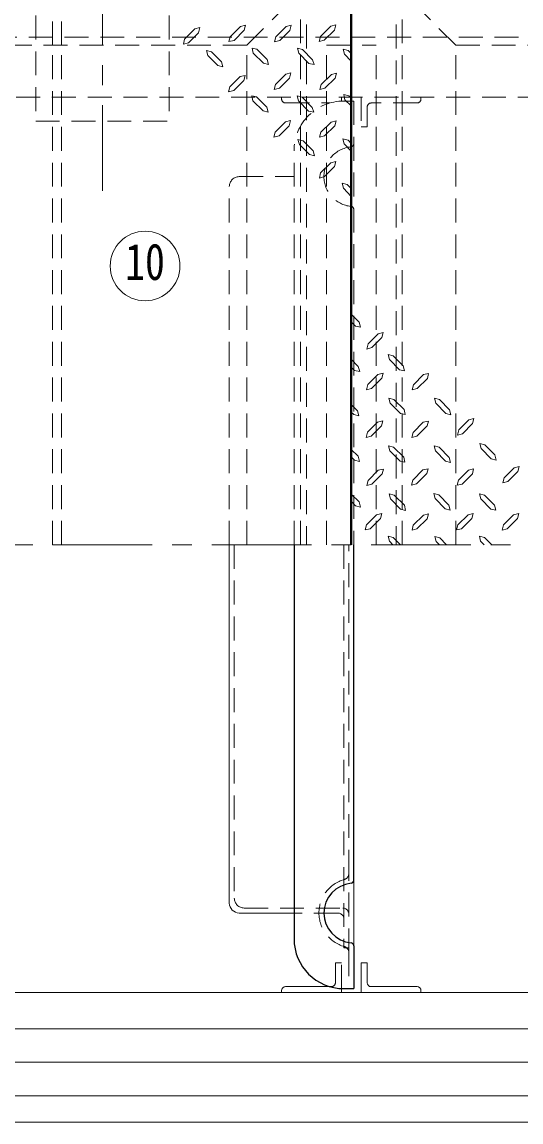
# Model space of a CAD drawing. Units: millimetres at full size, sheet at 1:10; details may follow other scales. Extents: x -2106 to 1944, y -1394 to 1416.
# Drawn here: x -1411 to -1160, y 565 to 1118 of the extents above; entities that cross this region are included whole.
import ezdxf
from ezdxf.enums import TextEntityAlignment as Align

# ---------------------------------------------------------------- set-up
doc = ezdxf.new("R2010")
doc.units = ezdxf.units.MM
doc.header["$LTSCALE"] = 10
doc.linetypes.add('CHAIN1', pattern=[8, 5, -1, 1, -1])
doc.linetypes.add('DASHED1', pattern=[1.8, 1.2, -0.6])
doc.layers.add('0-0_ﾚｲﾔ1', color=4, linetype='Continuous', lineweight=9)
doc.styles.add('ＭＳ ゴシック', font='')
doc.styles.get('ＭＳ ゴシック').set_extended_font_data('MS Gothic')

msp = doc.modelspace()

# ---------------------------------------------------------------- linework, layer by layer
at = {"layer": '0-0_ﾚｲﾔ1', "linetype": 'CHAIN1'}
for p, q in [((-1370.72, 1156.21), (-1370.72, 1033.21)), ((-2035.72, 855.27), (-330.72, 855.27))]:
    msp.add_line(p, q, dxfattribs=at)
at = {"layer": '0-0_ﾚｲﾔ1', "color": 1, "lineweight": 40}
msp.add_line((-1245.72, 855.27), (-1245.72, 1146.27), dxfattribs=at)
at = {"layer": '0-0_ﾚｲﾔ1', "linetype": 'DASHED1'}
for p, q in [((-1395.72, 1106.27), (-1395.72, 1133.27)), ((-1391.22, 1106.27), (-1391.22, 1133.27)), ((-1271.22, 855.27), (-1271.22, 1133.27)), ((-1220.22, 855.27), (-1220.22, 1133.27)), ((-1404.22, 1121.21), (-1404.22, 1068.21)), ((-1337.22, 1121.21), (-1337.22, 1068.21)), ((-765.72, 1110.27), (-1725.72, 1110.27)), ((-1450.04, 1080.27), (-1041.4, 1080.27)), ((-1280.72, 1079.27), (-1280.72, 1080.27)), ((-1250.72, 1080.27), (-1250.72, 1078.24)), ((-1249.47, 1078.27), (-1244.47, 1078.27)), ((-1244.47, 1078.27), (-1244.47, 855.27)), ((-1210.72, 1079.27), (-1210.72, 1080.27)), ((-1278.72, 1077.27), (-1256.47, 1077.27)), ((-1237.72, 1075.27), (-1237.72, 1065.27)), ((-1212.72, 1077.27), (-1235.72, 1077.27)), ((-1404.22, 1068.21), (-1337.22, 1068.21)), ((-1274.47, 855.27), (-1274.47, 1053.27)), ((-1301.97, 1040.27), (-1274.47, 1040.27)), ((-1306.97, 855.27), (-1306.97, 1035.27)), ((-1304.47, 855.27), (-1304.47, 677.77)), ((-1249.47, 855.27), (-1249.47, 652.77)), ((-1246.97, 650.52), (-1246.97, 690.02)), ((-1299.47, 672.77), (-1249.97, 672.77)), ((-1252.47, 670.27), (-1274.47, 670.27)), ((-1246.97, 652.77), (-1249.47, 652.77)), ((-1250.72, 645.27), (-1253.72, 645.27)), ((-1253.72, 635.27), (-1253.72, 645.27)), ((-1250.72, 632.3), (-1250.72, 645.27)), ((-1256.47, 633.27), (-1255.72, 633.27))]:
    msp.add_line(p, q, dxfattribs=at)
at = {"layer": '0-0_ﾚｲﾔ1', "color": 7, "linetype": 'DASHED1', "lineweight": 18}
for p, q in [((-1298.22, 1106.27), (-1268.69, 1135.8)), ((-1268.22, 1134.67), (-1268.22, 855.27)), ((-1223.22, 1134.67), (-1223.22, 855.27)), ((-1193.22, 1106.27), (-1222.75, 1135.8)), ((-1298.22, 1106.27), (-1721.72, 1106.27)), ((-1395.72, 855.27), (-1395.72, 1106.27)), ((-1391.22, 855.27), (-1391.22, 1106.27)), ((-1298.22, 855.27), (-1298.22, 1106.27)), ((-1258.22, 1106.27), (-1233.22, 1106.27)), ((-1258.22, 855.27), (-1258.22, 1106.27)), ((-1233.22, 855.27), (-1233.22, 1106.27)), ((-1193.22, 1106.27), (-769.72, 1106.27)), ((-1193.22, 855.27), (-1193.22, 1106.27)), ((-1246.97, 690.02), (-1246.97, 855.27)), ((-1246.97, 650.52), (-1246.97, 632.27))]:
    msp.add_line(p, q, dxfattribs=at)
at = {"layer": '0-0_ﾚｲﾔ1'}
for p, q in [((-1327.48, 1107.54), (-1322.42, 1112.6)), ((-1304.58, 1108.75), (-1299.52, 1113.81)), ((-1281.68, 1108.67), (-1276.62, 1113.73)), ((-1259.26, 1108.83), (-1254.2, 1113.89)), ((-1329.41, 1109.39), (-1330.06, 1106.9)), ((-1327.48, 1107.54), (-1330.06, 1106.9)), ((-1306.51, 1110.59), (-1307.15, 1108.1)), ((-1304.58, 1108.75), (-1307.15, 1108.1)), ((-1283.61, 1110.51), (-1284.25, 1108.02)), ((-1281.68, 1108.67), (-1284.25, 1108.02)), ((-1261.19, 1110.67), (-1261.83, 1108.18)), ((-1259.26, 1108.83), (-1261.83, 1108.18)), ((-1317.84, 1101.11), (-1318.48, 1103.68)), ((-1315.99, 1103.04), (-1318.48, 1103.68)), ((-1317.84, 1101.11), (-1312.78, 1096.05)), ((-1315.99, 1103.04), (-1310.93, 1097.9)), ((-1294.94, 1102.32), (-1295.58, 1104.89)), ((-1293.09, 1104.25), (-1295.58, 1104.89)), ((-1294.94, 1102.32), (-1289.88, 1097.25)), ((-1293.09, 1104.25), (-1288.03, 1099.1)), ((-1272.04, 1102.24), (-1272.68, 1104.81)), ((-1270.19, 1104.17), (-1272.68, 1104.81)), ((-1272.04, 1102.24), (-1266.97, 1097.17)), ((-1270.19, 1104.17), (-1265.13, 1099.02)), ((-1247.29, 1103.68), (-1249.86, 1104.33)), ((-1249.14, 1101.75), (-1249.86, 1104.33)), ((-1249.14, 1101.75), (-1245.72, 1098.34)), ((-1247.29, 1103.68), (-1245.72, 1102.12)), ((-1310.21, 1095.41), (-1312.78, 1096.05)), ((-1310.93, 1097.9), (-1310.21, 1095.41)), ((-1287.31, 1096.61), (-1289.88, 1097.25)), ((-1288.03, 1099.1), (-1287.31, 1096.61)), ((-1264.4, 1096.53), (-1266.97, 1097.17)), ((-1265.13, 1099.02), (-1264.4, 1096.53)), ((-1281.84, 1084.72), (-1276.78, 1089.78)), ((-1258.94, 1084.64), (-1253.88, 1089.7)), ((-1306.67, 1085.36), (-1307.31, 1082.87)), ((-1304.74, 1083.51), (-1307.31, 1082.87)), ((-1304.74, 1083.51), (-1299.68, 1088.58)), ((-1283.77, 1086.57), (-1284.41, 1084.08)), ((-1281.84, 1084.72), (-1284.41, 1084.08)), ((-1260.87, 1086.49), (-1261.51, 1084)), ((-1258.94, 1084.64), (-1261.51, 1084)), ((-1295.1, 1078.37), (-1295.74, 1080.94)), ((-1293.25, 1080.3), (-1295.74, 1080.94)), ((-1295.1, 1078.37), (-1290.04, 1073.31)), ((-1293.25, 1080.3), (-1288.19, 1075.16)), ((-1272.2, 1078.29), (-1272.84, 1080.86)), ((-1270.35, 1080.22), (-1272.84, 1080.86)), ((-1272.2, 1078.29), (-1267.14, 1073.23)), ((-1270.35, 1080.22), (-1265.29, 1075.08)), ((-1246.97, 1080.86), (-1249.54, 1081.5)), ((-1248.89, 1078.93), (-1249.54, 1081.5)), ((-1248.89, 1078.93), (-1245.72, 1075.76)), ((-1246.97, 1080.86), (-1245.72, 1079.62)), ((-1287.47, 1072.67), (-1290.04, 1073.31)), ((-1288.19, 1075.16), (-1287.47, 1072.67)), ((-1264.56, 1072.59), (-1267.14, 1073.23)), ((-1265.29, 1075.08), (-1264.56, 1072.59)), ((-1283.93, 1062.62), (-1284.57, 1060.13)), ((-1282, 1060.77), (-1276.94, 1065.84)), ((-1261.03, 1062.54), (-1261.67, 1060.05)), ((-1259.1, 1060.69), (-1254.04, 1065.75)), ((-1282, 1060.77), (-1284.57, 1060.13)), ((-1269.95, 1058.28), (-1272.52, 1058.92)), ((-1271.8, 1056.35), (-1272.52, 1058.92)), ((-1271.8, 1056.35), (-1266.73, 1051.37)), ((-1269.95, 1058.28), (-1264.89, 1053.22)), ((-1259.1, 1060.69), (-1261.67, 1060.05)), ((-1247.37, 1058.6), (-1249.94, 1059.25)), ((-1249.22, 1056.67), (-1249.94, 1059.25)), ((-1249.22, 1056.67), (-1245.72, 1053.04)), ((-1247.37, 1058.6), (-1245.72, 1056.96)), ((-1264.16, 1050.65), (-1266.73, 1051.37)), ((-1264.89, 1053.22), (-1264.16, 1050.65)), ((-1261.11, 1042.13), (-1256.05, 1047.19)), ((-1259.18, 1040.28), (-1254.2, 1045.34)), ((-1261.11, 1042.13), (-1261.75, 1039.56)), ((-1259.18, 1040.28), (-1261.75, 1039.56)), ((-1247.77, 1036.34), (-1250.34, 1036.99)), ((-1249.62, 1034.42), (-1250.34, 1036.99)), ((-1249.62, 1034.42), (-1245.72, 1030.36)), ((-1247.77, 1036.34), (-1245.72, 1034.3)), ((-1241.82, 967.13), (-1245.72, 971.18)), ((-1243.67, 965.2), (-1245.72, 967.25)), ((-1243.67, 965.2), (-1241.1, 964.56)), ((-1241.82, 967.13), (-1241.1, 964.56)), ((-1232.26, 961.26), (-1229.69, 961.99)), ((-1230.33, 959.42), (-1229.69, 961.99)), ((-1232.26, 961.26), (-1237.24, 956.2)), ((-1230.33, 959.42), (-1235.39, 954.35)), ((-1227.28, 950.9), (-1224.71, 950.17)), ((-1226.56, 948.33), (-1227.28, 950.9)), ((-1242.22, 944.87), (-1245.72, 948.51)), ((-1221.49, 943.26), (-1226.56, 948.33)), ((-1219.64, 945.19), (-1224.71, 950.17)), ((-1219.64, 945.19), (-1218.92, 942.62)), ((-1244.07, 942.94), (-1245.72, 944.59)), ((-1244.07, 942.94), (-1241.5, 942.3)), ((-1242.22, 944.87), (-1241.5, 942.3)), ((-1232.34, 940.85), (-1237.4, 935.79)), ((-1232.34, 940.85), (-1229.77, 941.5)), ((-1230.41, 939), (-1229.77, 941.5)), ((-1221.49, 943.26), (-1218.92, 942.62)), ((-1209.44, 940.77), (-1214.5, 935.71)), ((-1209.44, 940.77), (-1206.87, 941.42)), ((-1207.51, 938.92), (-1206.87, 941.42)), ((-1226.88, 928.96), (-1224.31, 928.32)), ((-1226.15, 926.47), (-1226.88, 928.96)), ((-1203.97, 928.88), (-1201.4, 928.24)), ((-1203.25, 926.39), (-1203.97, 928.88)), ((-1242.55, 922.61), (-1245.72, 925.79)), ((-1221.09, 921.33), (-1226.15, 926.47)), ((-1219.24, 923.25), (-1224.31, 928.32)), ((-1219.24, 923.25), (-1218.6, 920.68)), ((-1198.19, 921.25), (-1203.25, 926.39)), ((-1196.34, 923.17), (-1201.4, 928.24)), ((-1196.34, 923.17), (-1195.7, 920.6)), ((-1244.47, 920.68), (-1245.72, 921.93)), ((-1244.47, 920.68), (-1241.9, 920.04)), ((-1242.55, 922.61), (-1241.9, 920.04)), ((-1232.5, 916.91), (-1229.93, 917.55)), ((-1230.57, 915.06), (-1229.93, 917.55)), ((-1221.09, 921.33), (-1218.6, 920.68)), ((-1198.19, 921.25), (-1195.7, 920.6)), ((-1186.7, 918.03), (-1191.76, 912.97)), ((-1186.7, 918.03), (-1184.13, 918.67)), ((-1184.77, 916.18), (-1184.13, 918.67)), ((-1232.5, 916.91), (-1237.56, 911.84)), ((-1209.6, 916.83), (-1214.66, 911.76)), ((-1209.6, 916.83), (-1207.03, 917.47)), ((-1207.67, 914.98), (-1207.03, 917.47)), ((-1242.31, 899.79), (-1245.72, 903.21)), ((-1227.04, 905.01), (-1224.47, 904.37)), ((-1226.31, 902.52), (-1227.04, 905.01)), ((-1221.25, 897.38), (-1226.31, 902.52)), ((-1219.4, 899.31), (-1224.47, 904.37)), ((-1204.14, 904.93), (-1201.56, 904.29)), ((-1203.41, 902.44), (-1204.14, 904.93)), ((-1198.35, 897.3), (-1203.41, 902.44)), ((-1196.5, 899.23), (-1201.56, 904.29)), ((-1181.23, 906.14), (-1178.66, 905.5)), ((-1180.51, 903.65), (-1181.23, 906.14)), ((-1175.45, 898.5), (-1180.51, 903.65)), ((-1173.6, 900.43), (-1178.66, 905.5)), ((-1244.15, 897.86), (-1245.72, 899.43)), ((-1244.15, 897.86), (-1241.58, 897.22)), ((-1242.31, 899.79), (-1241.58, 897.22)), ((-1221.25, 897.38), (-1218.76, 896.74)), ((-1219.4, 899.31), (-1218.76, 896.74)), ((-1198.35, 897.3), (-1195.86, 896.66)), ((-1196.5, 899.23), (-1195.86, 896.66)), ((-1175.45, 898.5), (-1172.96, 897.86)), ((-1173.6, 900.43), (-1172.96, 897.86)), ((-1232.18, 892.72), (-1237.24, 887.66)), ((-1232.18, 892.72), (-1229.61, 893.36)), ((-1230.25, 890.87), (-1229.61, 893.36)), ((-1209.76, 892.88), (-1214.82, 887.82)), ((-1209.76, 892.88), (-1207.19, 893.52)), ((-1207.83, 891.03), (-1207.19, 893.52)), ((-1186.86, 892.8), (-1191.92, 887.74)), ((-1186.86, 892.8), (-1184.29, 893.44)), ((-1184.93, 890.95), (-1184.29, 893.44)), ((-1163.96, 894), (-1169.02, 888.94)), ((-1163.96, 894), (-1161.39, 894.65)), ((-1162.03, 892.16), (-1161.39, 894.65)), ((-1241.82, 876.81), (-1245.72, 880.71)), ((-1226.72, 880.83), (-1224.14, 880.18)), ((-1225.99, 878.34), (-1226.72, 880.83)), ((-1219.08, 875.12), (-1224.14, 880.18)), ((-1204.3, 880.99), (-1201.72, 880.34)), ((-1203.57, 878.5), (-1204.3, 880.99)), ((-1196.66, 875.28), (-1201.72, 880.34)), ((-1181.39, 880.91), (-1178.82, 880.26)), ((-1180.67, 878.42), (-1181.39, 880.91)), ((-1173.76, 875.2), (-1178.82, 880.26)), ((-1243.67, 874.88), (-1245.72, 877.22)), ((-1243.67, 874.88), (-1241.1, 874.24)), ((-1241.82, 876.81), (-1241.1, 874.24)), ((-1220.93, 873.19), (-1225.99, 878.34)), ((-1219.08, 875.12), (-1218.44, 872.55)), ((-1198.51, 873.35), (-1203.57, 878.5)), ((-1198.51, 873.35), (-1196.02, 872.71)), ((-1196.66, 875.28), (-1196.02, 872.71)), ((-1175.61, 873.27), (-1180.67, 878.42)), ((-1175.61, 873.27), (-1173.12, 872.63)), ((-1173.76, 875.2), (-1173.12, 872.63)), ((-1232.98, 870.38), (-1238.05, 865.32)), ((-1232.98, 870.38), (-1230.41, 871.02)), ((-1231.06, 868.53), (-1230.41, 871.02)), ((-1220.93, 873.19), (-1218.44, 872.55)), ((-1209.52, 870.22), (-1214.58, 865.16)), ((-1209.52, 870.22), (-1206.95, 870.86)), ((-1207.59, 868.37), (-1206.95, 870.86)), ((-1187.1, 870.38), (-1192.16, 865.32)), ((-1187.1, 870.38), (-1184.53, 871.02)), ((-1185.17, 868.53), (-1184.53, 871.02)), ((-1164.2, 870.3), (-1169.26, 865.24)), ((-1164.2, 870.3), (-1161.63, 870.94)), ((-1162.27, 868.45), (-1161.63, 870.94)), ((-1227.28, 859.61), (-1224.71, 858.89)), ((-1226.56, 857.04), (-1227.28, 859.61)), ((-1224.79, 855.27), (-1226.56, 857.04)), ((-1221.09, 855.27), (-1224.71, 858.89)), ((-1203.81, 859.45), (-1201.24, 858.81)), ((-1203.17, 856.96), (-1203.81, 859.45)), ((-1201.48, 855.27), (-1203.17, 856.96)), ((-1197.84, 855.27), (-1201.24, 858.81)), ((-1181.39, 859.61), (-1178.82, 858.89)), ((-1180.75, 857.04), (-1181.39, 859.61)), ((-1178.98, 855.27), (-1180.75, 857.04)), ((-1175.21, 855.27), (-1178.82, 858.89)), ((-1306.97, 855.27), (-1306.97, 675.27)), ((-1244.47, 653.84), (-1244.47, 686.7)), ((-1301.97, 670.27), (-1274.47, 670.27)), ((-807.51, 612.06), (-1683.93, 612.06)), ((-773.93, 578.48), (-1717.51, 578.48))]:
    msp.add_line(p, q, dxfattribs=at)
at = {"layer": '0-0_ﾚｲﾔ1', "color": 5, "lineweight": 25}
for p, q in [((-1274.47, 855.27), (-1274.47, 657.27)), ((-1244.47, 686.7), (-1244.47, 855.27)), ((-1244.47, 653.84), (-1244.47, 632.27)), ((-1249.47, 632.27), (-1244.47, 632.27))]:
    msp.add_line(p, q, dxfattribs=at)
at = {"layer": '0-0_ﾚｲﾔ1', "color": 7, "lineweight": 18}
for p, q in [((-1237.72, 635.27), (-1237.72, 645.27)), ((-1450.04, 630.27), (-1041.4, 630.27)), ((-1280.72, 631.27), (-1280.72, 630.27)), ((-1278.72, 633.27), (-1256.47, 633.27)), ((-1250.72, 630.27), (-1250.72, 632.3)), ((-1212.72, 633.27), (-1235.72, 633.27)), ((-1210.72, 631.27), (-1210.72, 630.27)), ((-760.72, 565.27), (-1730.72, 565.27))]:
    msp.add_line(p, q, dxfattribs=at)
at = {"layer": '0-0_ﾚｲﾔ1', "color": 3, "lineweight": 18}
msp.add_line((-790.72, 595.27), (-1700.72, 595.27), dxfattribs=at)
at = {"layer": '0-0_ﾚｲﾔ1'}
for points in [[(-1261.19, 1110.67), (-1256.05, 1115.82), (-1253.56, 1116.46), (-1254.2, 1113.89)], [(-1329.41, 1109.39), (-1324.27, 1114.53), (-1321.78, 1115.17), (-1322.42, 1112.6)], [(-1306.51, 1110.59), (-1301.37, 1115.74), (-1298.88, 1116.38), (-1299.52, 1113.81)], [(-1283.61, 1110.51), (-1278.47, 1115.66), (-1275.97, 1116.3), (-1276.62, 1113.73)], [(-1306.67, 1085.36), (-1301.53, 1090.5), (-1299.04, 1091.15), (-1299.68, 1088.58)], [(-1283.77, 1086.57), (-1278.63, 1091.71), (-1276.14, 1092.35), (-1276.78, 1089.78)], [(-1260.87, 1086.49), (-1255.72, 1091.63), (-1253.23, 1092.27), (-1253.88, 1089.7)], [(-1283.93, 1062.62), (-1278.79, 1067.76), (-1276.3, 1068.41), (-1276.94, 1065.84)], [(-1261.03, 1062.54), (-1255.89, 1067.68), (-1253.39, 1068.33), (-1254.04, 1065.75)], [(-1256.05, 1047.19), (-1253.47, 1047.92), (-1254.2, 1045.34)], [(-1235.39, 954.35), (-1237.97, 953.63), (-1237.24, 956.2)], [(-1230.41, 939), (-1235.56, 933.86), (-1238.05, 933.22), (-1237.4, 935.79)], [(-1207.51, 938.92), (-1212.65, 933.78), (-1215.14, 933.14), (-1214.5, 935.71)], [(-1230.57, 915.06), (-1235.72, 909.92), (-1238.21, 909.27), (-1237.56, 911.84)], [(-1207.67, 914.98), (-1212.81, 909.84), (-1215.31, 909.19), (-1214.66, 911.76)], [(-1184.77, 916.18), (-1189.91, 911.04), (-1192.4, 910.4), (-1191.76, 912.97)], [(-1230.25, 890.87), (-1235.39, 885.73), (-1237.89, 885.09), (-1237.24, 887.66)], [(-1207.83, 891.03), (-1212.97, 885.89), (-1215.47, 885.25), (-1214.82, 887.82)], [(-1184.93, 890.95), (-1190.07, 885.81), (-1192.56, 885.17), (-1191.92, 887.74)], [(-1162.03, 892.16), (-1167.17, 887.01), (-1169.66, 886.37), (-1169.02, 888.94)], [(-1231.06, 868.53), (-1236.2, 863.39), (-1238.69, 862.75), (-1238.05, 865.32)], [(-1207.59, 868.37), (-1212.73, 863.23), (-1215.22, 862.59), (-1214.58, 865.16)], [(-1185.17, 868.53), (-1190.31, 863.39), (-1192.81, 862.75), (-1192.16, 865.32)], [(-1162.27, 868.45), (-1167.41, 863.31), (-1169.9, 862.67), (-1169.26, 865.24)]]:
    msp.add_lwpolyline(points, dxfattribs=at)
at = {"layer": '0-0_ﾚｲﾔ1', "linetype": 'DASHED1'}
msp.add_lwpolyline([(-1240.72, 1080.27), (-1240.72, 1065.27), (-1237.72, 1065.27)], dxfattribs=at)
at = {"layer": '0-0_ﾚｲﾔ1', "color": 7, "lineweight": 18}
msp.add_lwpolyline([(-1240.72, 630.27), (-1240.72, 645.27), (-1237.72, 645.27)], dxfattribs=at)
msp.add_circle((-1349.27, 995.36), 17.5, dxfattribs=at)
at = {"layer": '0-0_ﾚｲﾔ1', "linetype": 'DASHED1'}
for centre, radius, start, end in [((-1278.72, 1079.27), 2, 180, 270), ((-1249.47, 1053.27), 25, 90, 180), ((-1212.72, 1079.27), 2, 270, 0), ((-1235.72, 1075.27), 2, 90, 180), ((-1245.97, 1056.7), 1.5, 275.2159, 0), ((-1244.47, 1040.27), 15, 95.2159, 264.7841), ((-1301.97, 1035.27), 5, 90, 180), ((-1245.97, 1023.84), 1.5, 0, 84.7841), ((-1299.47, 677.77), 5, 180, 270), ((-1252.47, 667.27), 3, 0, 90), ((-1249.97, 669.77), 3, 0, 90), ((-1255.72, 635.27), 2, 270, 0)]:
    msp.add_arc(centre, radius, start, end, dxfattribs=at)
at = {"layer": '0-0_ﾚｲﾔ1', "color": 7, "linetype": 'DASHED1', "lineweight": 18}
for centre, radius, start, end in [((-1244.47, 670.27), 17.5, 105.5627, 254.4373), ((-1249.97, 690.02), 3, 285.5627, 0), ((-1249.97, 650.52), 3, 0, 74.4373)]:
    msp.add_arc(centre, radius, start, end, dxfattribs=at)
at = {"layer": '0-0_ﾚｲﾔ1', "color": 5, "lineweight": 25}
for centre, radius, start, end in [((-1245.97, 686.7), 1.5, 275.2159, 0), ((-1244.47, 670.27), 15, 95.2159, 264.7841), ((-1249.47, 657.27), 25, 180, 270), ((-1245.97, 653.84), 1.5, 0, 84.7841)]:
    msp.add_arc(centre, radius, start, end, dxfattribs=at)
at = {"layer": '0-0_ﾚｲﾔ1'}
msp.add_arc((-1301.97, 675.27), 5, 180, 270, dxfattribs=at)
at = {"layer": '0-0_ﾚｲﾔ1', "color": 7, "lineweight": 18}
for centre, start, end in [((-1278.72, 631.27), 90, 180), ((-1235.72, 635.27), 180, 270), ((-1212.72, 631.27), 0, 90)]:
    msp.add_arc(centre, 2, start, end, dxfattribs=at)

# ---------------------------------------------------------------- texts
at = {"layer": '0-0_ﾚｲﾔ1', "color": 7, "style": 'ＭＳ ゴシック', "width": 0.8}
msp.add_text('10', height=18.33, dxfattribs=at).set_placement((-1359.27, 982.86), align=Align.BOTTOM_LEFT)

doc.saveas('drawing.dxf')
